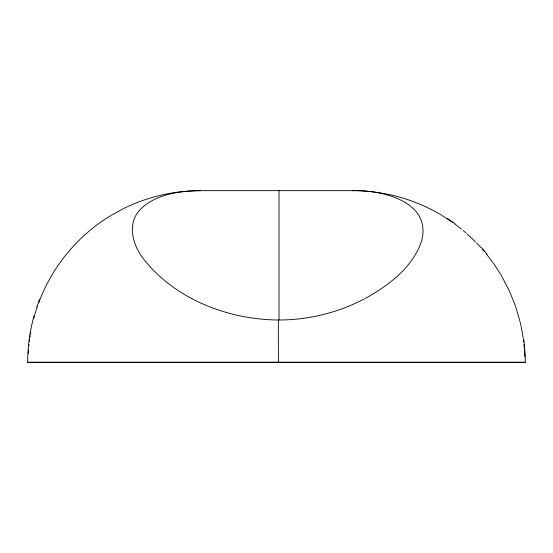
<?xml version="1.0" encoding="UTF-8"?>
<svg xmlns="http://www.w3.org/2000/svg" width="553" height="553" viewBox="0 0 553 553"><rect width="100%" height="100%" fill="white"/><g stroke="black" fill="none" stroke-linecap="round" stroke-linejoin="round"><path stroke-width="0.83" d="M28.307 353.346L28.5 350.118M28.832 346.088L29.005 344.478M29.364 341.27L29.579 339.666M29.91 337.268L30.152 335.671M30.401 334.074L30.685 332.484M34.272 315.037C29.931 330.383 27.664 346.302 27.664 362.256L525.329 362.256L525.184 354.604L523.767 338.968M33.809 318.293L34.459 315.957M34.887 314.401L37.334 306.687M36.775 307.039L39.698 299.09M38.689 302.871C51.927 266.802 77.738 235.537 110.635 215.691M111.264 215.311L122.801 208.965M365.091 298.537C388.669 285.486 412.801 267.493 421.607 240.914C432.121 201.133 380.934 189.748 352.365 190.654M364.199 299.007C337.973 312.701 308.436 319.987 278.85 320.007M123.457 208.64L126.091 207.361M126.755 207.05C149.773 196.218 175.204 190.626 200.635 190.654M200.476 190.654C179.089 191.082 154.681 194.027 139.321 210.575C126.685 224.746 133.19 245.809 143.656 259.136C175.453 299.353 227.954 319.551 278.339 320.007L278.38 362.256M199.246 190.654L353.692 190.654M27.65 362.346L525.35 362.346M352.807 190.654C383.215 190.674 413.596 198.817 439.849 214.191M440.478 214.564L441.736 215.311M442.365 215.691L452.769 222.527M447.654 218.622L454.905 223.633M454.552 223.806L459.218 227.345M459.792 227.795L461.506 229.163M463.207 230.56L465.985 232.931M467.091 233.898L475.587 241.958M476.61 243.009L480.619 247.274M482.555 249.465L484.463 251.684M481.207 247.357L486.979 254.097M486.336 253.924L493.822 263.816M494.244 264.41L500.942 274.841M501.322 275.463L509.417 291.009M509.707 291.673L515.396 305.927M515.673 306.687L519.986 321.424M520.186 322.205L521.085 326.146M521.244 326.934L523.214 338.063M523.421 339.666L523.739 342.072M523.995 344.478L524.368 348.508M524.5 350.118L524.825 356.581M279.016 190.654L279.016 320.007"/></g></svg>
